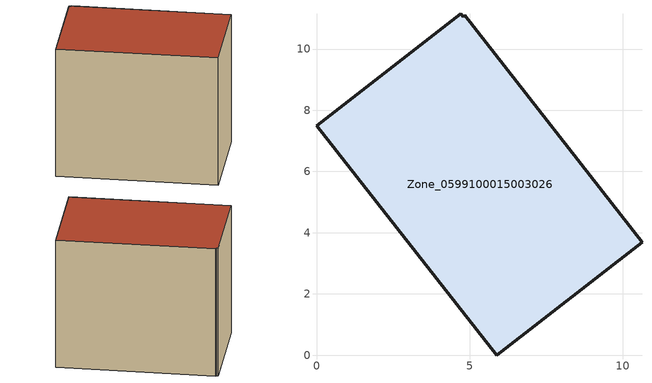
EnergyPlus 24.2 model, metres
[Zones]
Zone_0599100015003026
 floor ground (C_G): 5.89,0 0,7.49 4.72,11.15 4.79,11.05 4.84,11.1 10.63,3.69 z0.77
 wall outside (C_F): 5.89,0 10.63,3.69 4.84,11.1 4.79,11.05 4.72,11.15 0,7.49 5.89,0 z0.77:8.93
 roof outside (C_R): 0,7.49 5.89,0 10.63,3.69 4.84,11.1 4.79,11.05 4.72,11.15 z8.93
[BUILDING]
Pand.0599100015003026: North Axis=0; Terrain=City; Loads Convergence Tolerance Value=0.04; Temperature Convergence Tolerance Value=0.4; Solar Distribution=FullExterior; Maximum Number of Warmup Days=25; Minimum Number of Warmup Days=1
[Site:Location]
Rotterdam.The.Hague.AP_ZH_NLD Design_Conditions: Latitude=51.96; Longitude=4.45; Time Zone=1; Elevation=-4.5
[SITE:GROUNDTEMPERATURE:BUILDINGSURFACE]
18, 18, 18, 18, 18, 18, 18, 18, 18, 18, 18, 18
[MATERIAL] Thermal Absorptance=0.9; Solar Absorptance=0.7; Visible Absorptance=0.7
Name | Roughness | Thickness | Conductivity | Density | Specific Heat
G.TC.1975-1991 | MediumSmooth | 0.15 | 0.288461 | 540 | 1210
F.TC.1975-1991 | Rough | 0.3 | 0.230769 | 1920 | 840
R.TC.1975-1991 | MediumRough | 0.2 | 0.153846 | 1500 | 1000
[CONSTRUCTION]
C_G: G.TC.1975-1991
C_F: F.TC.1975-1991
C_R: R.TC.1975-1991
[ZONE]
Zone_0599100015003026: Type=1; Multiplier=1; Ceiling Height=Autocalculate; Volume=Autocalculate; Floor Area=autocalculate; Part of Total Floor Area=Yes
[ZONEINFILTRATION:DESIGNFLOWRATE]
Infil_Zone_0599100015003026: Zone or ZoneList or Space or SpaceList=Zone_0599100015003026; Schedule=AlwaysOn; Design Flow Rate Calculation Method=Flow/Area; Flow Rate per Floor Area=0.003; Constant Term Coefficient=1; Temperature Term Coefficient=0; Velocity Term Coefficient=0; Velocity Squared Term Coefficient=0
[HVACTEMPLATE:ZONE:IDEALLOADSAIRSYSTEM]
Zone_0599100015003026: Maximum Heating Supply Air Temperature=50; Minimum Cooling Supply Air Temperature=13; Maximum Heating Supply Air Humidity Ratio=0.0156; Minimum Cooling Supply Air Humidity Ratio=0.0077; Heating Limit=NoLimit; Cooling Limit=NoLimit; Dehumidification Control Type=ConstantSensibleHeatRatio; Cooling Sensible Heat Ratio=0.7; Dehumidification Setpoint=60; Humidification Control Type=None; Humidification Setpoint=30; Outdoor Air Method=None; Outdoor Air Flow Rate per Person=0.00944; Outdoor Air Flow Rate per Zone Floor Area=0; Outdoor Air Flow Rate per Zone=0; Demand Controlled Ventilation Type=None; Outdoor Air Economizer Type=NoEconomizer; Heat Recovery Type=None; Sensible Heat Recovery Effectiveness=0.7; Latent Heat Recovery Effectiveness=0.65
[ZONECONTROL:THERMOSTAT]
ThermostatControl_Zone_0599100015003026: Zone or ZoneList=Zone_0599100015003026; Control Type Schedule=DualSetpointControlType; Control 1=Thermostat_Zone_0599100015003026; Temperature Difference Between Cutout And Setpoint=0
[THERMOSTATSETPOINT:DUALSETPOINT]
Thermostat_Zone_0599100015003026: Heating Setpoint Temperature Schedule=HeatingSetpoint_Zone_0599100015003026; Cooling Setpoint Temperature Schedule=CoolingSetpoint_Zone_0599100015003026
[SCHEDULE:COMPACT]
HeatingSetpoint_Zone_0599100015003026: Through: 12/31, For: AllDays, Until: 24:00, 21
CoolingSetpoint_Zone_0599100015003026: Through: 12/31, For: AllDays, Until: 24:00, 24
DualSetpointControlType: Through: 12/31, For: AllDays, Until: 24:00, 4
AlwaysOn: Through: 12/31, For: AllDays, Until: 24:00, 1
